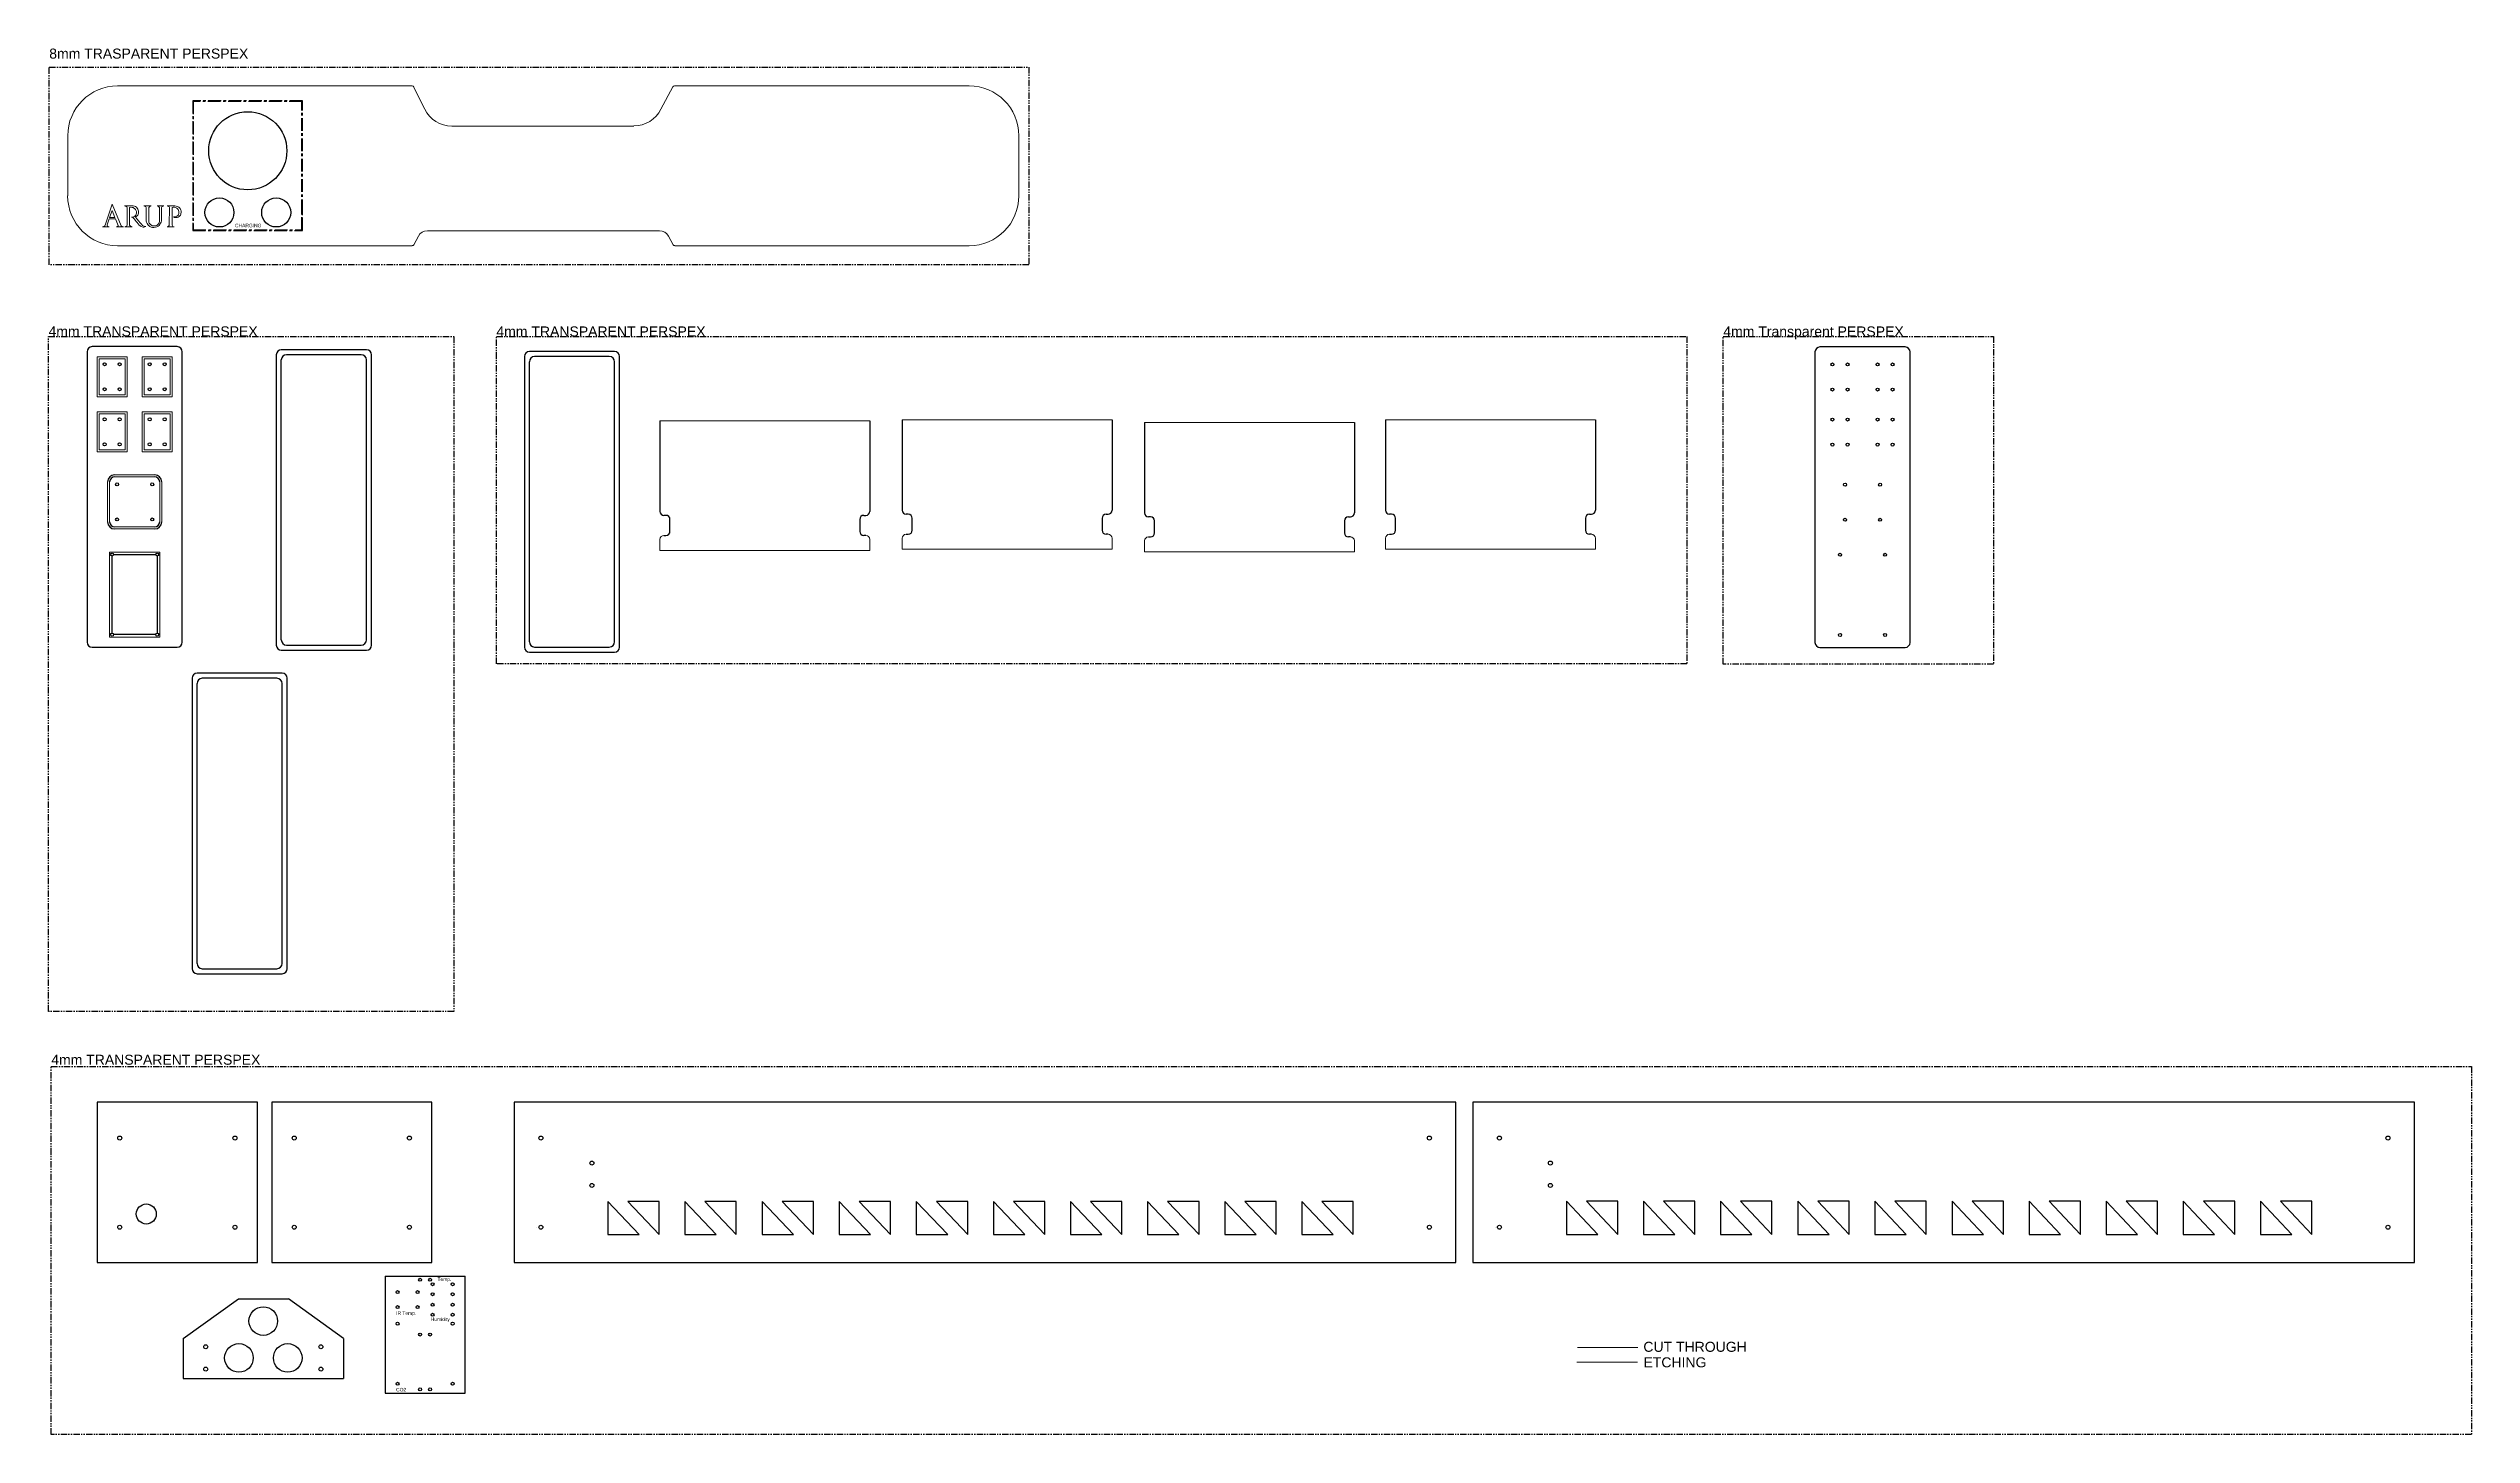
# Model space of a CAD drawing. Header units: millimetres. Extents: x -7 to 2412, y -1919 to -535.
import ezdxf

# ---------------------------------------------------------------- set-up
doc = ezdxf.new("R2010")
doc.units = ezdxf.units.MM
doc.linetypes.add('CENTERX2', pattern=[20.32, 12.7, -2.54, 2.54, -2.54])
doc.linetypes.add('PHANTOM', pattern=[12.7, 6.35, -1.27, 1.27, -1.27, 1.27, -1.27])
for name, color, linetype in [('CUT THROUGH- Inside Line', 5, 'Continuous'), ('FILL- 1mm Deep', 50, 'Continuous'), ('Network', 7, 'PHANTOM'), ('Outer Shell', 10, 'Continuous')]:
    doc.layers.add(name, color=color, linetype=linetype)
doc.styles.get("Standard").update_dxf_attribs({"font": 'arial.ttf'})

# ---------------------------------------------------------------- blocks, each defined once
blk = doc.blocks.new('A$C375F4423')
at = {"layer": 'CUT THROUGH- Inside Line', "color": 7, "linetype": 'Continuous', "lineweight": 15}
for p, q in [((110.2, 535.6), (70.2, 535.6)), ((110.2, 533.6), (70.2, 533.6)), ((63.2, 528.6), (63.2, 488.6)), ((65.2, 528.6), (65.2, 488.6)), ((115.2, 488.6), (115.2, 528.6)), ((117.2, 488.6), (117.2, 528.6)), ((70.2, 483.6), (110.2, 483.6)), ((70.2, 481.6), (110.2, 481.6))]:
    blk.add_line(p, q, dxfattribs=at)
at = {"layer": 'CUT THROUGH- Inside Line', "color": 7}
for centre, radius, start, end in [((70.2, 528.6), 7, 90, 180), ((70.2, 528.6), 5, 90, 180), ((110.2, 528.6), 7, 0, 90), ((110.2, 528.6), 5, 0, 90), ((70.2, 488.6), 7, 180, 270), ((70.2, 488.6), 5, 180, 270), ((110.2, 488.6), 5, 270, 0), ((110.2, 488.6), 7, 270, 0)]:
    blk.add_arc(centre, radius, start, end, dxfattribs=at)
at = {"layer": 'FILL- 1mm Deep', "color": 7, "linetype": 'Continuous', "lineweight": 15}
for p, q in [((82.7, 653.6), (52.7, 653.6)), ((52.7, 653.6), (52.7, 613.6)), ((82.7, 613.6), (82.7, 653.6)), ((127.7, 653.6), (97.7, 653.6)), ((97.7, 653.6), (97.7, 613.6)), ((127.7, 613.6), (127.7, 653.6)), ((80.7, 651.6), (54.7, 651.6)), ((54.7, 651.6), (54.7, 615.6)), ((80.7, 615.6), (80.7, 651.6)), ((125.7, 651.6), (99.7, 651.6)), ((99.7, 651.6), (99.7, 615.6)), ((125.7, 615.6), (125.7, 651.6)), ((52.7, 613.6), (82.7, 613.6)), ((54.7, 615.6), (80.7, 615.6)), ((97.7, 613.6), (127.7, 613.6)), ((99.7, 615.6), (125.7, 615.6)), ((82.7, 598.6), (52.7, 598.6)), ((52.7, 598.6), (52.7, 558.6)), ((80.7, 596.6), (54.7, 596.6)), ((54.7, 596.6), (54.7, 560.6)), ((80.7, 560.6), (80.7, 596.6)), ((82.7, 558.6), (82.7, 598.6)), ((97.7, 598.6), (97.7, 558.6)), ((127.7, 598.6), (97.7, 598.6)), ((99.7, 596.6), (99.7, 560.6)), ((125.7, 596.6), (99.7, 596.6)), ((125.7, 560.6), (125.7, 596.6)), ((127.7, 558.6), (127.7, 598.6)), ((52.7, 558.6), (82.7, 558.6)), ((54.7, 560.6), (80.7, 560.6)), ((97.7, 558.6), (127.7, 558.6)), ((99.7, 560.6), (125.7, 560.6)), ((115.2, 458.6), (65.2, 458.6)), ((65.2, 458.6), (65.2, 373.6)), ((115.2, 373.6), (115.2, 458.6)), ((65.2, 373.6), (115.2, 373.6))]:
    blk.add_line(p, q, dxfattribs=at)
at = {"layer": 'Network', "linetype": 'Continuous'}
for p, q in [((67.7, 377.6), (67.7, 454.6)), ((69.2, 456.1), (111.2, 456.1)), ((112.7, 454.6), (112.7, 377.6)), ((111.2, 376.1), (69.2, 376.1))]:
    blk.add_line(p, q, dxfattribs=at)
at = {"layer": 'Network'}
for points in [[(4.2, 673.9), (408.9, 673.9), (408.9, 0), (4.2, 0)], [(451.3, 673.8), (1639.6, 673.8), (1639.6, 346.8), (451.3, 346.8)], [(1676.1, 673.8), (1945.7, 673.8), (1945.7, 346.7), (1676.1, 346.7)]]:
    blk.add_lwpolyline(points, close=True, dxfattribs=at)
at = {"layer": 'Outer Shell'}
for p, q in [((316.3, 655.5), (241.8, 655.5)), ((564, 653.7), (489.5, 653.7)), ((236.6, 370.8), (236.6, 650.3)), ((321.6, 370.8), (321.6, 650.3)), ((484.2, 369), (484.2, 648.5)), ((569.2, 369), (569.2, 648.5)), ((614.6, 589.5), (614.6, 499.2)), ((824.1, 589.5), (824.1, 499.2)), ((856.4, 590.6), (856.4, 500.3)), ((1065.9, 590.6), (1065.9, 500.3)), ((1098.3, 588), (1098.3, 497.7)), ((1307.8, 588), (1307.8, 497.7)), ((1338.9, 590.6), (1338.9, 500.3)), ((1548.4, 590.6), (1548.4, 500.3)), ((620.6, 495.2), (618.6, 495.2)), ((624.6, 479.2), (624.6, 491.2)), ((814.1, 491.2), (814.1, 479.2)), ((818.1, 495.2), (820.1, 495.2)), ((862.4, 496.3), (860.4, 496.3)), ((866.4, 480.3), (866.4, 492.3)), ((1055.9, 492.3), (1055.9, 480.3)), ((1059.9, 496.3), (1061.9, 496.3)), ((1104.3, 493.7), (1102.3, 493.7)), ((1108.3, 477.7), (1108.3, 489.7)), ((1297.8, 489.7), (1297.8, 477.7)), ((1301.8, 493.7), (1303.8, 493.7)), ((1344.9, 496.3), (1342.9, 496.3)), ((1348.9, 480.3), (1348.9, 492.3)), ((1538.4, 492.3), (1538.4, 480.3)), ((1542.4, 496.3), (1544.4, 496.3)), ((618.6, 475.2), (620.6, 475.2)), ((820.1, 475.2), (818.1, 475.2)), ((860.4, 476.3), (862.4, 476.3)), ((1061.9, 476.3), (1059.9, 476.3)), ((1102.3, 473.7), (1104.3, 473.7)), ((1303.8, 473.7), (1301.8, 473.7)), ((1342.9, 476.3), (1344.9, 476.3)), ((1544.4, 476.3), (1542.4, 476.3)), ((241.8, 365.5), (316.3, 365.5)), ((489.5, 363.7), (564, 363.7)), ((152.5, 47.8), (152.5, 327.3)), ((232.2, 332.6), (157.7, 332.6)), ((237.5, 47.8), (237.5, 327.3)), ((157.7, 42.6), (232.2, 42.6))]:
    blk.add_line(p, q, dxfattribs=at)
at = {"layer": 'Outer Shell', "linetype": 'Continuous', "lineweight": 15}
for p, q in [((614.6, 589.5), (824.1, 589.5)), ((856.4, 590.6), (1065.9, 590.6)), ((1098.3, 588), (1307.8, 588)), ((1338.9, 590.6), (1548.4, 590.6)), ((614.6, 460.2), (614.6, 471.2)), ((614.6, 460.2), (824.1, 460.2)), ((824.1, 460.2), (824.1, 471.2)), ((856.4, 461.3), (856.4, 472.3)), ((856.4, 461.3), (1065.9, 461.3)), ((1065.9, 461.3), (1065.9, 472.3)), ((1098.3, 458.7), (1098.3, 469.7)), ((1307.8, 458.7), (1307.8, 469.7)), ((1338.9, 461.3), (1338.9, 472.3)), ((1338.9, 461.3), (1548.4, 461.3)), ((1548.4, 461.3), (1548.4, 472.3)), ((1098.3, 458.7), (1307.8, 458.7))]:
    blk.add_line(p, q, dxfattribs=at)
at = {"layer": 'Outer Shell'}
for points in [[(42.7, 658.6), (42.7, 368.6)], [(132.7, 663.6), (47.7, 663.6)], [(137.7, 368.6), (137.7, 658.6)], [(231.6, 655.5), (231.6, 365.5)], [(321.6, 660.5), (236.6, 660.5)], [(326.6, 365.5), (326.6, 655.5)], [(479.2, 653.7), (479.2, 363.7)], [(569.2, 658.7), (484.2, 658.7)], [(574.2, 363.7), (574.2, 653.7)], [(1767.6, 658.3), (1767.6, 368.3)], [(1857.6, 663.3), (1772.6, 663.3)], [(1862.6, 368.3), (1862.6, 658.3)], [(47.7, 363.6), (132.7, 363.6)], [(1772.6, 363.3), (1857.6, 363.3)], [(236.6, 360.5), (321.6, 360.5)], [(484.2, 358.7), (569.2, 358.7)], [(147.5, 332.6), (147.5, 42.6)], [(237.5, 337.6), (152.5, 337.6)], [(242.5, 42.6), (242.5, 332.6)], [(152.5, 37.6), (237.5, 37.6)]]:
    blk.add_lwpolyline(points, dxfattribs=at)
for centre in [(60.2, 646.1), (75.2, 646.1), (105.2, 646.1), (120.2, 646.1), (1785.1, 645.8), (1800.1, 645.8), (1830.1, 645.8), (1845.1, 645.8), (60.2, 621.1), (75.2, 621.1), (105.2, 621.1), (120.2, 621.1), (1785.1, 620.8), (1800.1, 620.8), (1830.1, 620.8), (1845.1, 620.8), (60.2, 591.1), (75.2, 591.1), (105.2, 591.1), (120.2, 591.1), (1785.1, 590.8), (1800.1, 590.8), (1830.1, 590.8), (1845.1, 590.8), (60.2, 566.1), (75.2, 566.1), (105.2, 566.1), (120.2, 566.1), (1785.1, 565.8), (1800.1, 565.8), (1830.1, 565.8), (1845.1, 565.8), (72.7, 526.1), (107.7, 526.1), (1797.6, 525.8), (1832.6, 525.8), (72.7, 491.1), (107.7, 491.1), (1797.6, 490.8), (1832.6, 490.8), (67.7, 456.1), (112.7, 456.1), (1792.6, 455.8), (1837.6, 455.8), (67.7, 376.1), (112.7, 376.1), (1792.6, 375.8), (1837.6, 375.8)]:
    blk.add_circle(centre, 1.5, dxfattribs=at)
for centre, radius, start, end in [((47.7, 658.6), 5, 90, 180), ((132.7, 658.6), 5, 0, 90), ((236.6, 655.5), 5, 90, 180), ((241.8, 650.3), 5.25, 90, 180), ((316.3, 650.3), 5.25, 0, 90), ((321.6, 655.5), 5, 0, 90), ((484.2, 653.7), 5, 90, 180), ((489.5, 648.5), 5.25, 90, 180), ((564, 648.5), 5.25, 0, 90), ((569.2, 653.7), 5, 0, 90), ((1772.6, 658.3), 5, 90, 180), ((1857.6, 658.3), 5, 0, 90), ((618.6, 499.2), 4, 180, 270), ((620.6, 491.2), 4, 0, 90), ((818.1, 491.2), 4, 90, 180), ((820.1, 499.2), 4, 270, 0), ((860.4, 500.3), 4, 180, 270), ((862.4, 492.3), 4, 0, 90), ((1059.9, 492.3), 4, 90, 180), ((1061.9, 500.3), 4, 270, 0), ((1102.3, 497.7), 4, 180, 270), ((1104.3, 489.7), 4, 0, 90), ((1301.8, 489.7), 4, 90, 180), ((1303.8, 497.7), 4, 270, 0), ((1342.9, 500.3), 4, 180, 270), ((1344.9, 492.3), 4, 0, 90), ((1542.4, 492.3), 4, 90, 180), ((1544.4, 500.3), 4, 270, 0), ((620.6, 479.2), 4, 270, 0), ((818.1, 479.2), 4, 180, 270), ((862.4, 480.3), 4, 270, 0), ((1059.9, 480.3), 4, 180, 270), ((1104.3, 477.7), 4, 270, 0), ((1301.8, 477.7), 4, 180, 270), ((1344.9, 480.3), 4, 270, 0), ((1542.4, 480.3), 4, 180, 270), ((47.7, 368.6), 5, 180, 270), ((132.7, 368.6), 5, 270, 0), ((236.6, 365.5), 5, 180, 270), ((241.8, 370.8), 5.25, 180, 270), ((316.3, 370.8), 5.25, 270, 0), ((321.6, 365.5), 5, 270, 0), ((484.2, 363.7), 5, 180, 270), ((489.5, 369), 5.25, 180, 270), ((564, 369), 5.25, 270, 0), ((569.2, 363.7), 5, 270, 0), ((1772.6, 368.3), 5, 180, 270), ((1857.6, 368.3), 5, 270, 0), ((152.5, 332.6), 5, 90, 180), ((157.7, 327.3), 5.25, 90, 180), ((232.2, 327.3), 5.25, 0, 90), ((237.5, 332.6), 5, 0, 90), ((152.5, 42.6), 5, 180, 270), ((157.7, 47.8), 5.25, 180, 270), ((232.2, 47.8), 5.25, 270, 0), ((237.5, 42.6), 5, 270, 0)]:
    blk.add_arc(centre, radius, start, end, dxfattribs=at)
at = {"layer": 'Outer Shell', "lineweight": 15}
for centre, start, end in [((618.6, 471.2), 90, 180), ((820.1, 471.2), 0, 90), ((860.4, 472.3), 90, 180), ((1061.9, 472.3), 0, 90), ((1102.3, 469.7), 90, 180), ((1303.8, 469.7), 0, 90), ((1342.9, 472.3), 90, 180), ((1544.4, 472.3), 0, 90)]:
    blk.add_arc(centre, 4, start, end, dxfattribs=at)
for s, p in [('4mm TRANSPARENT PERSPEX', (4.2, 673.9)), ('4mm TRANSPARENT PERSPEX', (451.3, 673.8)), ('4mm Transparent PERSPEX', (1676.1, 673.8))]:
    blk.add_text(s, height=10).set_placement(p)
blk = doc.blocks.new('*U94')
at = {"layer": 'Outer Shell'}
for p, q in [((-51.3, 33.2), (-51.3, 0)), ((-20, 0), (-51.3, 33.2)), ((0, 33.2), (-31.3, 33.2)), ((-31.3, 33.2), (0, 0)), ((0, 0), (0, 33.2)), ((-51.3, 0), (-20, 0))]:
    blk.add_line(p, q, dxfattribs=at)
blk = doc.blocks.new('*U96')
at = {"layer": 'Network', "color": 0, "linetype": 'ByBlock', "lineweight": -2, "transparency": 16777216}
for p in [(569, -284.4), (646, -284.4), (723, -284.4), (800, -284.4), (877, -284.4), (954, -284.4), (1030.9, -284.4), (1107.9, -284.4), (1184.9, -284.4), (1261.9, -284.4)]:
    blk.add_blockref('*U94', p, dxfattribs=at)
blk = doc.blocks.new('*U97')
at = {"layer": 'Outer Shell'}
for p, q in [((-51.3, 33.2), (-51.3, 0)), ((-20, 0), (-51.3, 33.2)), ((0, 33.2), (-31.3, 33.2)), ((-31.3, 33.2), (0, 0)), ((0, 0), (0, 33.2)), ((-51.3, 0), (-20, 0))]:
    blk.add_line(p, q, dxfattribs=at)
blk = doc.blocks.new('*U98')
at = {"layer": 'Network', "color": 0, "linetype": 'ByBlock', "lineweight": -2, "transparency": 16777216}
for p in [(569, -284.4), (646, -284.4), (723, -284.4), (800, -284.4), (877, -284.4), (954, -284.4), (1030.9, -284.4), (1107.9, -284.4), (1184.9, -284.4), (1261.9, -284.4)]:
    blk.add_blockref('*U97', p, dxfattribs=at)

msp = doc.modelspace()

# ---------------------------------------------------------------- linework, layer by layer
at = {"linetype": 'CENTERX2'}
for p, q in [((136.7, -587.1), (136.7, -716.4)), ((246.2, -587.1), (136.7, -587.1)), ((137.2, -587.6), (137.2, -715.9)), ((245.7, -587.6), (137.2, -587.6)), ((245.7, -698.2), (245.7, -587.6)), ((246.2, -698.2), (246.2, -587.1)), ((245.7, -715.9), (245.7, -698.7)), ((246.2, -716.4), (246.2, -698.7)), ((136.7, -716.4), (246.2, -716.4)), ((137.2, -715.9), (245.7, -715.9))]:
    msp.add_line(p, q, dxfattribs=at)
at = {"color": 7, "linetype": 'Continuous', "lineweight": 15}
for p, q in [((56.3, -690.3), (49.2, -711.3)), ((56.1, -696.5), (53.7, -703.6)), ((58.9, -703.6), (56.1, -696.5)), ((65.2, -711.7), (56.3, -690.3)), ((77.3, -692), (68.5, -692)), ((71.1, -693.6), (71.1, -711.3)), ((73.6, -711.3), (73.6, -693.6)), ((95, -692), (87.9, -692)), ((90.2, -693.4), (90.2, -707.1)), ((92.8, -707.1), (92.8, -693.4)), ((107.7, -692), (101.1, -692)), ((103.4, -693.4), (103.4, -706.8)), ((105.4, -706.8), (105.4, -693.4)), ((118.9, -692), (111, -692)), ((113.4, -693.4), (113.3, -710.9)), ((116, -711.3), (116, -693.6)), ((46.6, -712.9), (53.3, -712.9)), ((51.3, -710.8), (53.3, -704.9)), ((53.3, -704.9), (59.6, -704.9)), ((53.7, -703.6), (58.9, -703.6)), ((59.6, -704.9), (62.2, -711.4)), ((60.5, -712.9), (67.4, -712.9)), ((68.8, -712.9), (76.2, -712.9)), ((111.1, -712.9), (118.2, -712.9)), ((119.2, -702.9), (117.3, -702.9))]:
    msp.add_line(p, q, dxfattribs=at)
for points in [[(68.5, -692), (69.5, -692.2), (70.8, -692.3), (71.1, -693.6)], [(87.9, -692), (88.8, -692.2), (89.9, -692.4), (90.2, -693.4)], [(92.8, -693.4), (93.2, -692.5), (94.2, -692.2), (95, -692)], [(101.1, -692), (101.9, -692.3), (103, -692.4), (103.4, -693.4)], [(105.4, -693.4), (105.8, -692.5), (106.8, -692.1), (107.7, -692)], [(111, -692), (111.9, -692.2), (113.1, -692.4), (113.4, -693.4)], [(67.4, -712.9), (66.5, -712.8), (65.7, -712.4), (65.2, -711.7)], [(76.2, -712.9), (75.2, -712.7), (74.2, -712.2), (73.6, -711.3)], [(75.6, -703.2), (77.3, -703.4), (78.2, -705), (79.2, -706.1)], [(86.2, -712.9), (87.4, -713.2), (88.6, -713.1), (89.7, -712.5)], [(113.3, -710.9), (113.3, -712.1), (112.1, -712.7), (111.1, -712.9)], [(118.2, -712.9), (117.3, -712.7), (116.2, -712.3), (116, -711.3)]]:
    msp.add_open_spline(points, degree=3, dxfattribs=at)
for points, knots in [([(73.6, -693.6), (74.5, -693.3), (76, -693.2), (78.3, -694.2), (80.2, -696.2), (80.7, -698.9), (79.7, -702.2), (77.2, -703.3), (75.6, -703.2)], [0, 0, 0, 0, 0.148732, 0.265353, 0.427424, 0.59982, 0.719719, 1, 1, 1, 1]), ([(79.5, -703.2), (80.6, -702.4), (82.3, -700.9), (82.7, -698.1), (82.4, -696), (81.1, -693.4), (78.9, -692.2), (77.3, -692)], [0, 0, 0, 0, 0.271522, 0.420469, 0.536279, 0.689683, 1, 1, 1, 1]), ([(116, -693.6), (116.8, -693.3), (118.3, -693.1), (120.1, -693.8), (121.5, -694.9), (122.7, -696.4), (123, -698.7), (122.4, -701.4), (120.4, -702.6), (119.2, -702.9)], [0, 0, 0, 0, 0.162801, 0.27454, 0.349266, 0.502383, 0.615812, 0.761235, 1, 1, 1, 1]), ([(117.3, -702.9), (118, -703.5), (119.7, -703.8), (122.1, -703.3), (123.8, -702), (124.8, -700.4), (125.1, -698.6), (125.1, -696.4), (123.5, -693.1), (120.6, -692.2), (118.9, -692)], [0, 0, 0, 0, 0.126043, 0.24483, 0.330938, 0.433598, 0.50758, 0.597266, 0.742705, 1, 1, 1, 1]), ([(49.2, -711.3), (49, -711.7), (48.3, -712.6), (47.2, -712.7), (46.6, -712.9)], [0, 0, 0, 0, 0.368191, 1, 1, 1, 1]), ([(53.3, -712.9), (52.7, -712.8), (51.4, -712.6), (51, -711.3), (51.3, -710.8)], [0, 0, 0, 0, 0.550894, 1, 1, 1, 1]), ([(62.2, -711.4), (62.2, -711.6), (62.2, -712.5), (60.9, -712.8), (60.5, -712.9)], [0, 0, 0, 0, 0.244844, 1, 1, 1, 1]), ([(71.1, -711.3), (71, -711.8), (70.3, -712.5), (69.3, -712.8), (68.8, -712.9)], [0, 0, 0, 0, 0.459719, 1, 1, 1, 1]), ([(79.2, -706.1), (80.5, -707.8), (82.3, -710.6), (85.1, -712.6), (86.2, -712.9)], [0, 0, 0, 0, 0.644791, 1, 1, 1, 1]), ([(89.7, -712.5), (88.6, -712.5), (87, -712), (83.7, -708.6), (81.6, -705.6), (79.5, -703.2)], [0, 0, 0, 0, 0.237909, 0.314912, 1, 1, 1, 1]), ([(90.2, -707.1), (90.4, -708.8), (92, -711.2), (95.1, -713.2), (98.1, -713.6), (100.9, -713.2), (103.9, -711), (105.2, -708.6), (105.4, -706.8)], [0, 0, 0, 0, 0.234303, 0.378075, 0.501799, 0.642589, 0.759589, 1, 1, 1, 1]), ([(103.4, -706.8), (103.5, -707.4), (103.4, -708.4), (102.7, -709.7), (101.8, -710.6), (100.7, -711.5), (99.4, -711.9), (97.9, -712.1), (96.2, -711.9), (93.9, -710.4), (92.8, -708.5), (92.8, -707.1)], [0, 0, 0, 0, 0.101763, 0.183524, 0.262976, 0.347828, 0.423558, 0.509558, 0.632128, 0.737497, 1, 1, 1, 1])]:
    msp.add_open_spline(points, degree=3, knots=knots, dxfattribs=at)
at = {"layer": 'Network', "color": 1, "linetype": 'Continuous'}
for p, q in [((328.6, -1760.4), (328.6, -1877.3)), ((328.6, -1760.4), (408.6, -1760.4)), ((408.6, -1877.3), (408.6, -1760.4)), ((127.1, -1822.8), (182.2, -1783.2)), ((287.1, -1822.8), (232.1, -1783.2)), ((328.6, -1877.3), (408.6, -1877.3))]:
    msp.add_line(p, q, dxfattribs=at)
at = {"layer": 'Network'}
for points in [[(-6.6, -553.3), (971.3, -553.3), (971.3, -750.7), (-6.6, -750.7)], [(-4.6, -1551.3), (2411.5, -1551.3), (2411.5, -1918.6), (-4.6, -1918.6)]]:
    msp.add_lwpolyline(points, close=True, dxfattribs=at)
at = {"layer": 'Network', "color": 1, "linetype": 'Continuous'}
for centre, radius in [((363.6, -1764.1), 1.5), ((373.6, -1764.1), 1.5), ((341.1, -1776.4), 1.5), ((341.1, -1791.4), 1.5), ((361.1, -1776.4), 1.5), ((361.1, -1791.4), 1.5), ((376.1, -1768.5), 1.5), ((376.1, -1778.5), 1.5), ((376.1, -1789), 1.5), ((396.1, -1768.5), 1.5), ((396.1, -1778.5), 1.5), ((396.1, -1789), 1.5), ((207.1, -1805.3), 14.3), ((341.1, -1807.9), 1.5), ((376.1, -1799), 1.5), ((396.1, -1799), 1.5), ((396.1, -1807.9), 1.5), ((182.8, -1842.1), 14.3), ((231.5, -1842.1), 14.3), ((363.6, -1818.8), 1.5), ((373.6, -1818.8), 1.5), ((341.1, -1867.9), 1.5), ((363.6, -1873.5), 1.5), ((373.6, -1873.5), 1.5), ((396.1, -1867.9), 1.5)]:
    msp.add_circle(centre, radius, dxfattribs=at)
at = {"layer": 'Outer Shell', "linetype": 'Continuous', "lineweight": 15}
for p, q in [((355.7, -572.2), (61.6, -572.2)), ((368.4, -595.5), (357.2, -573.2)), ((616, -573.1), (604.1, -595.5)), ((911.6, -572.2), (617.5, -572.2)), ((11.9, -621.9), (11.9, -681.9)), ((577, -612.2), (395.4, -612.2)), ((961.4, -681.9), (961.4, -621.9)), ((357.3, -730.8), (361.9, -722.1)), ((370.9, -716.7), (602.7, -716.7)), ((616.3, -730.8), (611.7, -722.1)), ((61.6, -731.7), (355.7, -731.7)), ((617.9, -731.7), (911.6, -731.7)), ((1579.4, -1831.7), (1518.9, -1831.7))]:
    msp.add_line(p, q, dxfattribs=at)
at = {"layer": 'Outer Shell'}
for p, q in [((201.3, -1586.7), (41.3, -1586.7)), ((41.3, -1586.7), (41.3, -1746.7)), ((201.3, -1746.7), (201.3, -1586.7)), ((375.5, -1586.7), (215.5, -1586.7)), ((215.5, -1586.7), (215.5, -1746.7)), ((375.5, -1746.7), (375.5, -1586.7)), ((1397.7, -1586.7), (457.7, -1586.7)), ((457.7, -1586.7), (457.7, -1746.7)), ((1397.7, -1746.7), (1397.7, -1586.7)), ((2354.6, -1586.7), (1414.6, -1586.7)), ((1414.6, -1586.7), (1414.6, -1746.7)), ((2354.6, -1746.7), (2354.6, -1586.7)), ((63.8, -1622.6), (63.8, -1622.6)), ((63.8, -1622.6), (63.8, -1622.6)), ((178.8, -1622.6), (178.8, -1622.6)), ((178.8, -1622.6), (178.8, -1622.6)), ((238, -1622.6), (238, -1622.6)), ((238, -1622.6), (238, -1622.6)), ((353, -1622.6), (353, -1622.6)), ((353, -1622.6), (353, -1622.6)), ((535.1, -1647.6), (535.1, -1647.6)), ((1492, -1647.5), (1492, -1647.5)), ((535.1, -1669.9), (535.1, -1669.9)), ((1492, -1669.9), (1492, -1669.9)), ((63.8, -1711.6), (63.8, -1711.6)), ((63.8, -1711.6), (63.8, -1711.6)), ((178.3, -1714.1), (178.3, -1714.1)), ((178.8, -1711.6), (178.8, -1711.6)), ((238, -1711.6), (238, -1711.6)), ((238, -1711.6), (238, -1711.6)), ((352.5, -1714.1), (352.5, -1714.1)), ((353, -1711.6), (353, -1711.6)), ((480.2, -1711.6), (480.2, -1711.6)), ((480.2, -1711.6), (480.2, -1711.6)), ((1437.1, -1711.6), (1437.1, -1711.6)), ((1437.1, -1711.6), (1437.1, -1711.6)), ((41.3, -1746.7), (201.3, -1746.7)), ((215.5, -1746.7), (375.5, -1746.7)), ((457.7, -1746.7), (1397.7, -1746.7)), ((646.3, -1746.7), (1397.7, -1746.7)), ((1414.6, -1746.7), (2354.6, -1746.7)), ((1603.2, -1746.7), (2354.6, -1746.7)), ((149.6, -1831), (149.6, -1831)), ((149.6, -1831), (149.6, -1831)), ((264.6, -1831), (264.6, -1831)), ((149.6, -1853.3), (149.6, -1853.3)), ((149.6, -1853.3), (149.6, -1853.3)), ((264.6, -1853.3), (264.6, -1853.3)), ((264.6, -1853.3), (264.6, -1853.3))]:
    msp.add_line(p, q, dxfattribs=at)
at = {"layer": 'Outer Shell', "linetype": 'Continuous'}
for p, q in [((182.2, -1783.2), (232.1, -1783.2)), ((127.1, -1822.8), (127.1, -1862.5)), ((287.1, -1822.8), (287.1, -1862.5)), ((127.1, -1862.5), (287.1, -1862.5))]:
    msp.add_line(p, q, dxfattribs=at)
at = {"layer": 'Outer Shell', "color": 7, "linetype": 'Continuous', "lineweight": 15}
msp.add_line((1578.8, -1846.5), (1518.3, -1846.5), dxfattribs=at)
at = {"layer": 'Outer Shell'}
msp.add_circle((191.6, -636.9), 39, dxfattribs=at)
at = {"layer": 'Outer Shell', "linetype": 'Continuous'}
for centre, radius in [((163.3, -698.5), 14.5), ((220, -698.5), 14.5), ((63.8, -1622.6), 2), ((178.8, -1622.6), 2), ((238, -1622.6), 2), ((353, -1622.6), 2), ((484.2, -1622.6), 2), ((1371.2, -1622.6), 2), ((1441.1, -1622.6), 2), ((2328.1, -1622.6), 2), ((535.1, -1647.6), 2), ((535.1, -1669.9), 2), ((1492, -1647.5), 2), ((1492, -1669.9), 2), ((90.3, -1698.4), 10), ((63.8, -1711.6), 2), ((178.8, -1711.6), 2), ((238, -1711.6), 2), ((353, -1711.6), 2), ((484.2, -1711.6), 2), ((1371.2, -1711.6), 2), ((1441.1, -1711.6), 2), ((2328.1, -1711.6), 2), ((149.6, -1831), 2), ((264.6, -1831), 2), ((149.6, -1853.3), 2), ((264.6, -1853.3), 2)]:
    msp.add_circle(centre, radius, dxfattribs=at)
at = {"layer": 'Outer Shell', "linetype": 'Continuous', "lineweight": 15}
for centre, radius, start, end in [((61.6, -621.9), 49.7, 90, 180), ((355.7, -573.9), 1.75, 26.5651, 90), ((617.5, -573.9), 1.75, 90, 151.8771), ((911.6, -621.9), 49.8, 0, 90), ((395.4, -581.9), 30.3, 206.5651, 270), ((577, -581.9), 30.2, 270, 333.4349), ((61.6, -681.9), 49.8, 180, 270), ((911.6, -681.9), 49.8, 270, 0), ((370.9, -726.9), 10.2, 90, 151.8771), ((602.7, -726.9), 10.2, 28.1229, 90), ((355.7, -729.9), 1.75, 270, 331.8771), ((617.9, -729.9), 1.75, 208.1229, 270)]:
    msp.add_arc(centre, radius, start, end, dxfattribs=at)

# ---------------------------------------------------------------- block references
at = {"layer": 'Network', "linetype": 'Continuous'}
msp.add_blockref('A$C375F4423', (-11.5, -1496.1), dxfattribs=at)
at = {"layer": 'Network'}
for name, p in [('*U96', (33.3, -1434.6)), ('*U98', (990.2, -1434.5))]:
    msp.add_blockref(name, p, dxfattribs=at)

# ---------------------------------------------------------------- texts
for s, height, p in [('8mm TRASPARENT PERSPEX', 10, (-6.6, -544.9)), ('CHARGING', 3.5, (178.9, -713.3)), ('4mm TRANSPARENT PERSPEX', 10, (-4.6, -1549.4)), ('Temp.', 3.5, (381, -1765.3)), ('IR Temp.', 3.5, (339.7, -1799.1)), ('Humidity', 3.5, (374.3, -1805.2)), ('CUT THROUGH', 10, (1584.8, -1836)), ('ETCHING', 10, (1584.9, -1851.5)), ('CO2', 3.5, (339.7, -1875.5))]:
    msp.add_text(s, height=height).set_placement(p)

doc.saveas('drawing.dxf')
